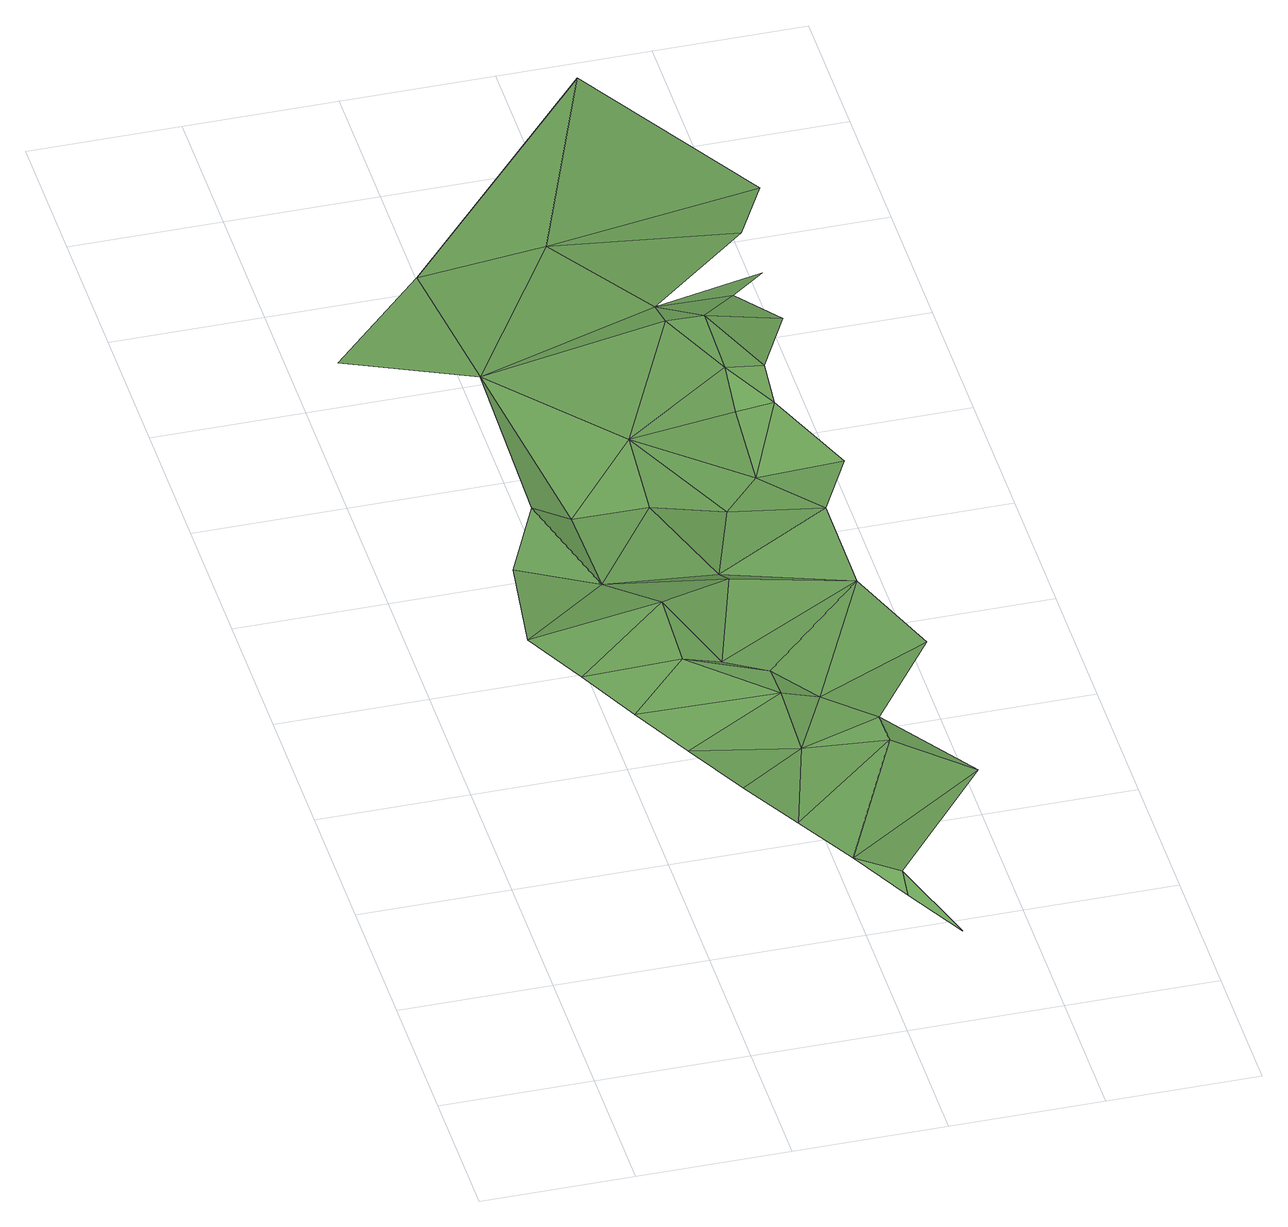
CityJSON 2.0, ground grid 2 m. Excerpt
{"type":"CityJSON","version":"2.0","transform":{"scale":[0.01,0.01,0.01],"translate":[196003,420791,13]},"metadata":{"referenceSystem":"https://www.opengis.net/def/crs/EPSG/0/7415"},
"CityObjects":{
"plantcover1":{"type":"PlantCover","attributes":{"3df_class":"Forest","bgt_fysiekvoorkomen":"groenvoorziening","bgt_status":"bestaand","identificatienamespace":"NL.IMGeo","begroeidterreindeeloptalud":"true","plus_fysiekvoorkomen":"gras- en kruidachtigen","relatievehoogteligging":0,"aantal_punten":0},"geometry":[{"type":"MultiSurface","lod":"1","boundaries":[[[0,1,2]],[[3,1,4]],[[5,6,0]],[[7,4,8]],[[9,8,10]],[[2,5,0]],[[2,1,3]],[[11,9,10]],[[12,6,5]],[[13,14,15]],[[3,4,7]],[[15,14,16]],[[8,9,7]],[[13,17,11]],[[18,12,5]],[[2,3,19]],[[9,11,17]],[[3,20,19]],[[18,21,12]],[[3,7,20]],[[13,15,22]],[[23,5,2]],[[21,24,25]],[[18,5,26]],[[2,19,23]],[[9,27,7]],[[7,27,20]],[[28,27,9]],[[17,13,22]],[[17,28,9]],[[23,29,5]],[[21,18,30]],[[26,5,29]],[[30,18,26]],[[20,31,19]],[[22,28,17]],[[31,23,19]],[[20,27,31]],[[21,32,24]],[[28,33,27]],[[26,29,34]],[[31,29,23]],[[30,26,34]],[[35,21,30]],[[33,31,27]],[[29,36,34]],[[32,21,37]],[[38,30,34]],[[36,29,31]],[[35,37,21]],[[39,24,40]],[[41,30,38]],[[42,35,30]],[[38,34,36]],[[42,30,41]],[[40,24,32]],[[38,36,43]],[[44,41,38]],[[45,37,35]],[[42,45,35]],[[42,41,44]],[[44,38,43]],[[45,42,46]],[[46,42,44]],[[39,40,47]],[[48,37,45]],[[37,49,32]],[[45,46,50]],[[51,37,48]],[[50,48,45]],[[52,40,32]],[[32,49,52]]]}]}
},
"vertices":[
[115,761,171],[160,671,171],[289,772,188],[289,672,173],[204,581,171],[239,872,150],[139,922,155],[388,572,175],[249,491,172],[388,472,163],[296,402,172],[343,314,173],[189,1022,168],[390,226,175],[436,137,175],[438,172,186],[483,49,175],[488,422,194],[239,1022,140],[339,672,159],[388,622,172],[189,1272,186],[588,372,165],[388,822,167],[174,1524,156],[41,1399,142],[339,1022,139],[438,572,159],[488,472,193],[388,872,137],[339,1122,171],[538,772,172],[339,1522,174],[588,622,178],[438,1022,113],[438,1322,187],[538,922,174],[438,1372,172],[488,1072,119],[174,1524,72],[465,1850,168],[488,1172,147],[488,1222,179],[588,1022,163],[538,1172,152],[488,1322,186],[538,1222,173],[465,1850,72],[538,1372,170],[588,1522,146],[588,1322,162],[588,1422,158],[638,1622,132]
]}
